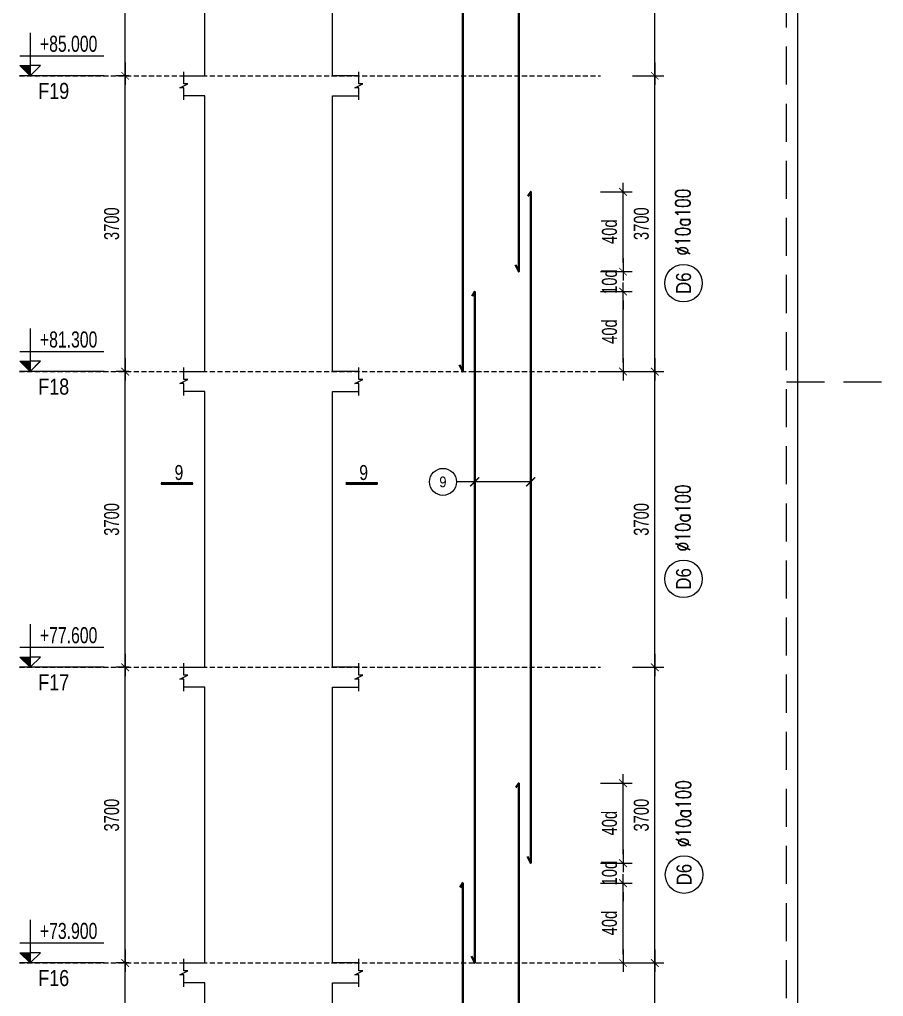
# Model space of a CAD drawing. Header units: millimetres. Extents: x 415878 to 795945, y 85573 to 378758.
# Drawn here: x 580987 to 591797, y 354105 to 366328 of the extents above; entities that cross this region are included whole.
import ezdxf
from ezdxf.enums import TextEntityAlignment as Align
from ezdxf.xclip import XClip

# ---------------------------------------------------------------- set-up
doc = ezdxf.new("R2010")
doc.units = ezdxf.units.MM
doc.linetypes.add('DASHED2', pattern=[9.524999999999999, 6.35, -3.175])
doc.linetypes.add('HIDDEN2', pattern=[4.762499999999999, 3.175, -1.5875])
doc.layers.get('0').update_dxf_attribs({"lineweight": 20})
doc.layers.get('Defpoints').update_dxf_attribs({"color": 151, "lineweight": 9})
for name, color, linetype, lineweight in [('NDC_S_ANNO', 7, 'Continuous', 20), ('NDC_S_CONTINUOUS', 3, 'Continuous', 20), ('NDC_S_DIM', 1, 'Continuous', 15), ('NDC_S_ENG TITLE', 3, 'Continuous', 20), ('NDC_S_HATCH MATERIAL', 8, 'Continuous', 13), ('NDC_S_HIDDEN', 8, 'HIDDEN2', 13), ('NDC_S_LEADER', 1, 'Continuous', 15), ('NDC_S_REBAR NO.', 7, 'Continuous', 20), ('NDC_S_REBAR NO. BOX', 1, 'Continuous', 9), ('NDC_S_STIRRUP', 4, 'Continuous', 40), ('NDC_S_TEXT SYMBOL', 7, 'Continuous', 20), ('NDC_S_VN TEXT', 7, 'Continuous', 20)]:
    doc.layers.add(name, color=color, linetype=linetype, lineweight=lineweight)
doc.styles.add('NDC_ANNO', font='', dxfattribs={"width": 0.8})
doc.styles.add('NDC_ARIAL', font='arial.ttf', dxfattribs={"width": 0.85})
doc.styles.add('NDC_DIM', font='', dxfattribs={"width": 0.75})
doc.styles.add('NDC_ROMANS', font='romans.shx', dxfattribs={"width": 0.7})
doc.styles.add('NDC_VIE TXT', font='arial.ttf', dxfattribs={"width": 0.8})
doc.styles.get('NDC_ANNO').set_extended_font_data('Dotum')
doc.styles.get('NDC_DIM').set_extended_font_data('Dotum')
doc.dimstyles.new('NDC_dim_75', dxfattribs={"dimscale": 75, "dimtxt": 2.5, "dimasz": 1.5, "dimexe": 1.5, "dimexo": 2.5, "dimgap": 1, "dimtad": 1, "dimdec": 0, "dimzin": 0, "dimdsep": 46, "dimtxsty": 'NDC_DIM', "dimblk": 'DIMMARK', "dimcen": 0.09, "dimdle": 1.2, "dimclrd": 1, "dimclre": 1, "dimclrt": 3, "dimadec": 0, "dimazin": 0, "dimtfac": 1, "dimtdec": 0, "dimtix": 1, "dimtofl": 0, "dimtmove": 0, "dimatfit": 3, "dimfxl": 8, "dimfxlon": 1, "dimtolj": 1, "dimtzin": 0, "dimarcsym": 0})

# ---------------------------------------------------------------- blocks, each defined once
blk = doc.blocks.new('*U25')
at = {"layer": 'NDC_S_ANNO', "color": 0, "linetype": 'ByBlock', "lineweight": -2}
blk.add_line((-4.357142640116527, 0.002997111644365447), (1.000000217026004, 0.002999782974066001), dxfattribs=at)
at = {"layer": 'NDC_S_ANNO', "ltscale": 0.005, "const_width": 0.5}
blk.add_lwpolyline([(1.000000217026004, 0.002999782974066001), (-4.357142640116527, 0.002997111644365447)], dxfattribs=at)
at = {"layer": 'NDC_S_TEXT SYMBOL', "linetype": 'ByBlock', "lineweight": -2, "style": 'NDC_ANNO', "width": 0.8}
blk.add_attdef('DETAIL', text='', height=2.5, dxfattribs=at).set_placement((-0.635006858396082, 1.824862175366434), align=Align.MIDDLE_RIGHT)
blk = doc.blocks.new('*U26')
at = {"layer": 'NDC_S_ANNO', "color": 0, "linetype": 'ByBlock', "lineweight": -2}
blk.add_line((1.000000217026004, 0.002997111644368654), (-4.357142640116527, 0.002999782974062794), dxfattribs=at)
at = {"layer": 'NDC_S_ANNO', "ltscale": 0.005, "const_width": 0.5}
blk.add_lwpolyline([(1.000000217026004, 0.002999782974066001), (-4.357142640116527, 0.002997111644365447)], dxfattribs=at)
at = {"layer": 'NDC_S_TEXT SYMBOL', "linetype": 'ByBlock', "lineweight": -2, "style": 'NDC_ANNO', "width": 0.8}
blk.add_attdef('DETAIL', text='', height=2.5, dxfattribs=at).set_placement((-0.635006858396082, 1.824862175366434), align=Align.MIDDLE_RIGHT)
blk = doc.blocks.new('DIMMARK')
at = {"layer": 'NDC_S_DIM', "color": 1}
blk.add_line((-1.5, 0), (1, 0), dxfattribs=at)
at = {"layer": 'NDC_S_DIM', "color": 2, "const_width": 0.1}
blk.add_lwpolyline([(-0.4242640687119285, -0.4242640687119285), (0.4242640687119285, 0.4242640687119285)], dxfattribs=at)
blk = doc.blocks.new('*D823')
at = {"layer": 'Defpoints', "color": 0, "transparency": 16777216}
for p in [(417199.4336846778, 175229.3984995254), (417430.9967218214, 175229.3984995254), (417430.9967218214, 171529.3984995254)]:
    blk.add_point(p, dxfattribs=at)
at = {"layer": 'NDC_S_HATCH MATERIAL', "color": 1, "lineweight": -2, "transparency": 16777216}
for p, q in [((417243.4967218214, 175229.3984995254), (417086.9336846778, 175229.3984995254)), ((417199.4336846778, 171641.8984995254), (417199.4336846778, 175116.8984995254)), ((417243.4967218214, 171529.3984995254), (417086.9336846778, 171529.3984995254))]:
    blk.add_line(p, q, dxfattribs=at)
at = {"layer": 'NDC_S_HATCH MATERIAL', "color": 1, "lineweight": -2, "transparency": 16777216, "xscale": 112.5, "yscale": 112.5, "zscale": 112.5}
for p, rotation in [((417199.4336846778, 175229.3984995254), 90), ((417199.4336846778, 171529.3984995254), 270)]:
    blk.add_blockref('DIMMARK', p, dxfattribs=dict(at, rotation=rotation))
at = {"layer": 'NDC_S_HATCH MATERIAL', "color": 3, "transparency": 16777216, "insert": (417030.6836846777, 173379.3984995254), "char_height": 187.5, "attachment_point": 5, "rotation": 90, "style": 'NDC_DIM'}
blk.add_mtext('\\A1;3700', dxfattribs=at)
blk = doc.blocks.new('*D824')
at = {"layer": 'Defpoints', "color": 0, "transparency": 16777216}
for p in [(417199.433684678, 178929.3984995254), (417430.9967218214, 178929.3984995254), (417430.9967218214, 175229.3984995254)]:
    blk.add_point(p, dxfattribs=at)
at = {"layer": 'NDC_S_HATCH MATERIAL', "color": 1, "lineweight": -2, "transparency": 16777216}
for p, q in [((417243.4967218214, 178929.3984995254), (417086.933684678, 178929.3984995254)), ((417199.433684678, 175341.8984995254), (417199.433684678, 178816.8984995254)), ((417243.4967218214, 175229.3984995254), (417086.933684678, 175229.3984995254))]:
    blk.add_line(p, q, dxfattribs=at)
at = {"layer": 'NDC_S_HATCH MATERIAL', "color": 1, "lineweight": -2, "transparency": 16777216, "xscale": 112.5, "yscale": 112.5, "zscale": 112.5}
for p, rotation in [((417199.433684678, 178929.3984995254), 90), ((417199.433684678, 175229.3984995254), 270)]:
    blk.add_blockref('DIMMARK', p, dxfattribs=dict(at, rotation=rotation))
at = {"layer": 'NDC_S_HATCH MATERIAL', "color": 3, "transparency": 16777216, "insert": (417030.6836846779, 177079.3984995254), "char_height": 187.5, "attachment_point": 5, "rotation": 90, "style": 'NDC_DIM'}
blk.add_mtext('\\A1;3700', dxfattribs=at)
blk = doc.blocks.new('*D825')
at = {"layer": 'Defpoints', "color": 0, "transparency": 16777216}
for p in [(417199.4336846782, 182629.3984995254), (417430.9967218214, 182629.3984995254), (417430.9967218214, 178929.3984995254)]:
    blk.add_point(p, dxfattribs=at)
at = {"layer": 'NDC_S_HATCH MATERIAL', "color": 1, "lineweight": -2, "transparency": 16777216}
for p, q in [((417243.4967218214, 182629.3984995254), (417086.9336846782, 182629.3984995254)), ((417199.4336846782, 179041.8984995254), (417199.4336846782, 182516.8984995254)), ((417243.4967218214, 178929.3984995254), (417086.9336846782, 178929.3984995254))]:
    blk.add_line(p, q, dxfattribs=at)
at = {"layer": 'NDC_S_HATCH MATERIAL', "color": 1, "lineweight": -2, "transparency": 16777216, "xscale": 112.5, "yscale": 112.5, "zscale": 112.5}
for p, rotation in [((417199.4336846782, 182629.3984995254), 90), ((417199.4336846782, 178929.3984995254), 270)]:
    blk.add_blockref('DIMMARK', p, dxfattribs=dict(at, rotation=rotation))
at = {"layer": 'NDC_S_HATCH MATERIAL', "color": 3, "transparency": 16777216, "insert": (417030.6836846782, 180779.3984995254), "char_height": 187.5, "attachment_point": 5, "rotation": 90, "style": 'NDC_DIM'}
blk.add_mtext('\\A1;3700', dxfattribs=at)
blk = doc.blocks.new('*D826')
at = {"layer": 'Defpoints', "color": 0, "transparency": 16777216}
for p in [(417199.4336846785, 186329.3984995254), (417430.9967218214, 186329.3984995254), (417430.9967218214, 182629.3984995254)]:
    blk.add_point(p, dxfattribs=at)
at = {"layer": 'NDC_S_HATCH MATERIAL', "color": 1, "lineweight": -2, "transparency": 16777216}
for p, q in [((417243.4967218214, 186329.3984995254), (417086.9336846785, 186329.3984995254)), ((417199.4336846785, 182741.8984995254), (417199.4336846785, 186216.8984995254)), ((417243.4967218214, 182629.3984995254), (417086.9336846785, 182629.3984995254))]:
    blk.add_line(p, q, dxfattribs=at)
at = {"layer": 'NDC_S_HATCH MATERIAL', "color": 1, "lineweight": -2, "transparency": 16777216, "xscale": 112.5, "yscale": 112.5, "zscale": 112.5}
for p, rotation in [((417199.4336846785, 186329.3984995254), 90), ((417199.4336846785, 182629.3984995254), 270)]:
    blk.add_blockref('DIMMARK', p, dxfattribs=dict(at, rotation=rotation))
at = {"layer": 'NDC_S_HATCH MATERIAL', "color": 3, "transparency": 16777216, "insert": (417030.6836846784, 184479.3984995254), "char_height": 187.5, "attachment_point": 5, "rotation": 90, "style": 'NDC_DIM'}
blk.add_mtext('\\A1;3700', dxfattribs=at)
blk = doc.blocks.new('*D827')
at = {"layer": 'Defpoints', "color": 0, "transparency": 16777216}
for p in [(417199.4336846787, 190029.3984995254), (417430.9967218214, 190029.3984995254), (417430.9967218214, 186329.3984995254)]:
    blk.add_point(p, dxfattribs=at)
at = {"layer": 'NDC_S_HATCH MATERIAL', "color": 1, "lineweight": -2, "transparency": 16777216}
for p, q in [((417243.4967218214, 190029.3984995254), (417086.9336846787, 190029.3984995254)), ((417199.4336846787, 186441.8984995254), (417199.4336846787, 189916.8984995254)), ((417243.4967218214, 186329.3984995254), (417086.9336846787, 186329.3984995254))]:
    blk.add_line(p, q, dxfattribs=at)
at = {"layer": 'NDC_S_HATCH MATERIAL', "color": 1, "lineweight": -2, "transparency": 16777216, "xscale": 112.5, "yscale": 112.5, "zscale": 112.5}
for p, rotation in [((417199.4336846787, 190029.3984995254), 90), ((417199.4336846787, 186329.3984995254), 270)]:
    blk.add_blockref('DIMMARK', p, dxfattribs=dict(at, rotation=rotation))
at = {"layer": 'NDC_S_HATCH MATERIAL', "color": 3, "transparency": 16777216, "insert": (417030.6836846786, 188179.3984995254), "char_height": 187.5, "attachment_point": 5, "rotation": 90, "style": 'NDC_DIM'}
blk.add_mtext('\\A1;3700', dxfattribs=at)
blk = doc.blocks.new('*D881')
at = {"layer": 'Defpoints', "color": 0, "transparency": 16777216}
for p in [(419794.5496749418, 176229.3984995251), (423428.6123127712, 176229.3984995251), (419794.5496749418, 175229.3984995253)]:
    blk.add_point(p, dxfattribs=at)
at = {"layer": 'NDC_S_HATCH MATERIAL', "color": 1, "lineweight": -2, "transparency": 16777216}
for p, q in [((423147.3623127712, 176229.3984995251), (423541.1123127712, 176229.3984995251)), ((423428.6123127712, 175341.8984995253), (423428.6123127712, 176116.8984995251)), ((423147.3623127712, 175229.3984995253), (423541.1123127712, 175229.3984995253))]:
    blk.add_line(p, q, dxfattribs=at)
at = {"layer": 'NDC_S_HATCH MATERIAL', "color": 1, "lineweight": -2, "transparency": 16777216, "xscale": 112.5, "yscale": 112.5, "zscale": 112.5}
for p, rotation in [((423428.6123127712, 176229.3984995251), 90), ((423428.6123127712, 175229.3984995253), 270)]:
    blk.add_blockref('DIMMARK', p, dxfattribs=dict(at, rotation=rotation))
at = {"layer": 'NDC_S_HATCH MATERIAL', "color": 3, "transparency": 16777216, "insert": (423259.8623127711, 175729.3984995252), "char_height": 187.5, "attachment_point": 5, "rotation": 90, "style": 'NDC_DIM'}
blk.add_mtext('\\A1;\\A1;40d', dxfattribs=at)
blk = doc.blocks.new('*D882')
at = {"layer": 'Defpoints', "color": 0, "transparency": 16777216}
for p in [(419794.5496749418, 176479.3984995251), (423428.6123127717, 176479.3984995251), (419794.5496749418, 176229.3984995251)]:
    blk.add_point(p, dxfattribs=at)
at = {"layer": 'NDC_S_HATCH MATERIAL', "color": 1, "lineweight": -2, "transparency": 16777216}
for p, q in [((423428.6123127717, 176591.8984995251), (423428.6123127717, 176704.3984995251)), ((423147.3623127717, 176479.3984995251), (423541.1123127717, 176479.3984995251)), ((423147.3623127717, 176229.3984995251), (423541.1123127717, 176229.3984995251)), ((423428.6123127717, 176116.8984995251), (423428.6123127717, 176004.3984995251))]:
    blk.add_line(p, q, dxfattribs=at)
at = {"layer": 'NDC_S_HATCH MATERIAL', "color": 1, "lineweight": -2, "transparency": 16777216, "xscale": 112.5, "yscale": 112.5, "zscale": 112.5}
for p, rotation in [((423428.6123127717, 176479.3984995251), 270), ((423428.6123127717, 176229.3984995251), 90)]:
    blk.add_blockref('DIMMARK', p, dxfattribs=dict(at, rotation=rotation))
at = {"layer": 'NDC_S_HATCH MATERIAL', "color": 3, "transparency": 16777216, "insert": (423259.8623127716, 176354.3984995252), "char_height": 187.5, "attachment_point": 5, "rotation": 90, "style": 'NDC_DIM'}
blk.add_mtext('\\A1;\\A1;10d', dxfattribs=at)
blk = doc.blocks.new('*D883')
at = {"layer": 'Defpoints', "color": 0, "transparency": 16777216}
for p in [(419794.5496749418, 177479.3984995251), (423428.6123127721, 177479.3984995251), (419794.5496749418, 176479.3984995251)]:
    blk.add_point(p, dxfattribs=at)
at = {"layer": 'NDC_S_HATCH MATERIAL', "color": 1, "lineweight": -2, "transparency": 16777216}
for p, q in [((423147.3623127721, 177479.3984995251), (423541.1123127721, 177479.3984995251)), ((423428.6123127721, 176591.8984995251), (423428.6123127721, 177366.8984995251)), ((423147.3623127721, 176479.3984995251), (423541.1123127721, 176479.3984995251))]:
    blk.add_line(p, q, dxfattribs=at)
at = {"layer": 'NDC_S_HATCH MATERIAL', "color": 1, "lineweight": -2, "transparency": 16777216, "xscale": 112.5, "yscale": 112.5, "zscale": 112.5}
for p, rotation in [((423428.6123127721, 177479.3984995251), 90), ((423428.6123127721, 176479.3984995251), 270)]:
    blk.add_blockref('DIMMARK', p, dxfattribs=dict(at, rotation=rotation))
at = {"layer": 'NDC_S_HATCH MATERIAL', "color": 3, "transparency": 16777216, "insert": (423259.8623127721, 176979.3984995251), "char_height": 187.5, "attachment_point": 5, "rotation": 90, "style": 'NDC_DIM'}
blk.add_mtext('\\A1;\\A1;40d', dxfattribs=at)
blk = doc.blocks.new('*D884')
at = {"layer": 'Defpoints', "color": 0, "transparency": 16777216}
for p in [(419794.5496749418, 183629.3984995251), (423428.6123127707, 183629.3984995251), (419794.5496749418, 182629.3984995253)]:
    blk.add_point(p, dxfattribs=at)
at = {"layer": 'NDC_S_HATCH MATERIAL', "color": 1, "lineweight": -2, "transparency": 16777216}
for p, q in [((423147.3623127707, 183629.3984995251), (423541.1123127707, 183629.3984995251)), ((423428.6123127707, 182741.8984995253), (423428.6123127707, 183516.8984995251)), ((423147.3623127707, 182629.3984995253), (423541.1123127707, 182629.3984995253))]:
    blk.add_line(p, q, dxfattribs=at)
at = {"layer": 'NDC_S_HATCH MATERIAL', "color": 1, "lineweight": -2, "transparency": 16777216, "xscale": 112.5, "yscale": 112.5, "zscale": 112.5}
for p, rotation in [((423428.6123127707, 183629.3984995251), 90), ((423428.6123127707, 182629.3984995253), 270)]:
    blk.add_blockref('DIMMARK', p, dxfattribs=dict(at, rotation=rotation))
at = {"layer": 'NDC_S_HATCH MATERIAL', "color": 3, "transparency": 16777216, "insert": (423259.8623127707, 183129.3984995252), "char_height": 187.5, "attachment_point": 5, "rotation": 90, "style": 'NDC_DIM'}
blk.add_mtext('\\A1;\\A1;40d', dxfattribs=at)
blk = doc.blocks.new('*D885')
at = {"layer": 'Defpoints', "color": 0, "transparency": 16777216}
for p in [(419794.5496749418, 183879.3984995251), (423428.6123127712, 183879.3984995251), (419794.5496749418, 183629.3984995251)]:
    blk.add_point(p, dxfattribs=at)
at = {"layer": 'NDC_S_HATCH MATERIAL', "color": 1, "lineweight": -2, "transparency": 16777216}
for p, q in [((423428.6123127712, 183991.8984995251), (423428.6123127712, 184104.3984995251)), ((423147.3623127712, 183879.3984995251), (423541.1123127712, 183879.3984995251)), ((423147.3623127712, 183629.3984995251), (423541.1123127712, 183629.3984995251)), ((423428.6123127712, 183516.8984995251), (423428.6123127712, 183404.3984995251))]:
    blk.add_line(p, q, dxfattribs=at)
at = {"layer": 'NDC_S_HATCH MATERIAL', "color": 1, "lineweight": -2, "transparency": 16777216, "xscale": 112.5, "yscale": 112.5, "zscale": 112.5}
for p, rotation in [((423428.6123127712, 183879.3984995251), 270), ((423428.6123127712, 183629.3984995251), 90)]:
    blk.add_blockref('DIMMARK', p, dxfattribs=dict(at, rotation=rotation))
at = {"layer": 'NDC_S_HATCH MATERIAL', "color": 3, "transparency": 16777216, "insert": (423259.8623127711, 183754.3984995252), "char_height": 187.5, "attachment_point": 5, "rotation": 90, "style": 'NDC_DIM'}
blk.add_mtext('\\A1;\\A1;10d', dxfattribs=at)
blk = doc.blocks.new('*D886')
at = {"layer": 'Defpoints', "color": 0, "transparency": 16777216}
for p in [(419794.5496749418, 184879.3984995251), (423428.6123127717, 184879.3984995251), (419794.5496749418, 183879.3984995251)]:
    blk.add_point(p, dxfattribs=at)
at = {"layer": 'NDC_S_HATCH MATERIAL', "color": 1, "lineweight": -2, "transparency": 16777216}
for p, q in [((423147.3623127717, 184879.3984995251), (423541.1123127717, 184879.3984995251)), ((423428.6123127717, 183991.8984995251), (423428.6123127717, 184766.8984995251)), ((423147.3623127717, 183879.3984995251), (423541.1123127717, 183879.3984995251))]:
    blk.add_line(p, q, dxfattribs=at)
at = {"layer": 'NDC_S_HATCH MATERIAL', "color": 1, "lineweight": -2, "transparency": 16777216, "xscale": 112.5, "yscale": 112.5, "zscale": 112.5}
for p, rotation in [((423428.6123127717, 184879.3984995251), 90), ((423428.6123127717, 183879.3984995251), 270)]:
    blk.add_blockref('DIMMARK', p, dxfattribs=dict(at, rotation=rotation))
at = {"layer": 'NDC_S_HATCH MATERIAL', "color": 3, "transparency": 16777216, "insert": (423259.8623127716, 184379.3984995251), "char_height": 187.5, "attachment_point": 5, "rotation": 90, "style": 'NDC_DIM'}
blk.add_mtext('\\A1;\\A1;40d', dxfattribs=at)
blk = doc.blocks.new('*D937')
at = {"layer": 'Defpoints', "color": 0, "transparency": 16777216}
for p in [(419794.5496749418, 175229.3984995254), (423826.9947222911, 175229.3984995254), (419794.5496749418, 171529.3984995254)]:
    blk.add_point(p, dxfattribs=at)
at = {"layer": 'NDC_S_VN TEXT', "color": 1, "lineweight": -2, "transparency": 16777216}
for p, q in [((423545.7447222911, 175229.3984995254), (423939.4947222911, 175229.3984995254)), ((423826.9947222911, 171641.8984995254), (423826.9947222911, 175116.8984995254)), ((423545.7447222911, 171529.3984995254), (423939.4947222911, 171529.3984995254))]:
    blk.add_line(p, q, dxfattribs=at)
at = {"layer": 'NDC_S_VN TEXT', "color": 1, "lineweight": -2, "transparency": 16777216, "xscale": 112.5, "yscale": 112.5, "zscale": 112.5}
for p, rotation in [((423826.9947222911, 175229.3984995254), 90), ((423826.9947222911, 171529.3984995254), 270)]:
    blk.add_blockref('DIMMARK', p, dxfattribs=dict(at, rotation=rotation))
at = {"layer": 'NDC_S_VN TEXT', "color": 3, "transparency": 16777216, "insert": (423658.244722291, 173379.3984995255), "char_height": 187.5, "attachment_point": 5, "rotation": 90, "style": 'NDC_DIM'}
blk.add_mtext('\\A1;3700', dxfattribs=at)
blk = doc.blocks.new('*D938')
at = {"layer": 'Defpoints', "color": 0, "transparency": 16777216}
for p in [(419794.5496749418, 178929.3984995254), (423826.9947222913, 178929.3984995254), (419794.5496749418, 175229.3984995254)]:
    blk.add_point(p, dxfattribs=at)
at = {"layer": 'NDC_S_VN TEXT', "color": 1, "lineweight": -2, "transparency": 16777216}
for p, q in [((423545.7447222913, 178929.3984995254), (423939.4947222913, 178929.3984995254)), ((423826.9947222913, 175341.8984995254), (423826.9947222913, 178816.8984995254)), ((423545.7447222913, 175229.3984995254), (423939.4947222913, 175229.3984995254))]:
    blk.add_line(p, q, dxfattribs=at)
at = {"layer": 'NDC_S_VN TEXT', "color": 1, "lineweight": -2, "transparency": 16777216, "xscale": 112.5, "yscale": 112.5, "zscale": 112.5}
for p, rotation in [((423826.9947222913, 178929.3984995254), 90), ((423826.9947222913, 175229.3984995254), 270)]:
    blk.add_blockref('DIMMARK', p, dxfattribs=dict(at, rotation=rotation))
at = {"layer": 'NDC_S_VN TEXT', "color": 3, "transparency": 16777216, "insert": (423658.2447222912, 177079.3984995255), "char_height": 187.5, "attachment_point": 5, "rotation": 90, "style": 'NDC_DIM'}
blk.add_mtext('\\A1;3700', dxfattribs=at)
blk = doc.blocks.new('*D939')
at = {"layer": 'Defpoints', "color": 0, "transparency": 16777216}
for p in [(419794.5496749418, 182629.3984995254), (423826.9947222915, 182629.3984995254), (419794.5496749418, 178929.3984995254)]:
    blk.add_point(p, dxfattribs=at)
at = {"layer": 'NDC_S_VN TEXT', "color": 1, "lineweight": -2, "transparency": 16777216}
for p, q in [((423545.7447222915, 182629.3984995254), (423939.4947222915, 182629.3984995254)), ((423826.9947222915, 179041.8984995254), (423826.9947222915, 182516.8984995254)), ((423545.7447222915, 178929.3984995254), (423939.4947222915, 178929.3984995254))]:
    blk.add_line(p, q, dxfattribs=at)
at = {"layer": 'NDC_S_VN TEXT', "color": 1, "lineweight": -2, "transparency": 16777216, "xscale": 112.5, "yscale": 112.5, "zscale": 112.5}
for p, rotation in [((423826.9947222915, 182629.3984995254), 90), ((423826.9947222915, 178929.3984995254), 270)]:
    blk.add_blockref('DIMMARK', p, dxfattribs=dict(at, rotation=rotation))
at = {"layer": 'NDC_S_VN TEXT', "color": 3, "transparency": 16777216, "insert": (423658.2447222915, 180779.3984995254), "char_height": 187.5, "attachment_point": 5, "rotation": 90, "style": 'NDC_DIM'}
blk.add_mtext('\\A1;3700', dxfattribs=at)
blk = doc.blocks.new('*D940')
at = {"layer": 'Defpoints', "color": 0, "transparency": 16777216}
for p in [(419794.5496749418, 186329.3984995254), (423826.9947222918, 186329.3984995254), (419794.5496749418, 182629.3984995254)]:
    blk.add_point(p, dxfattribs=at)
at = {"layer": 'NDC_S_VN TEXT', "color": 1, "lineweight": -2, "transparency": 16777216}
for p, q in [((423545.7447222918, 186329.3984995254), (423939.4947222918, 186329.3984995254)), ((423826.9947222918, 182741.8984995254), (423826.9947222918, 186216.8984995254)), ((423545.7447222918, 182629.3984995254), (423939.4947222918, 182629.3984995254))]:
    blk.add_line(p, q, dxfattribs=at)
at = {"layer": 'NDC_S_VN TEXT', "color": 1, "lineweight": -2, "transparency": 16777216, "xscale": 112.5, "yscale": 112.5, "zscale": 112.5}
for p, rotation in [((423826.9947222918, 186329.3984995254), 90), ((423826.9947222918, 182629.3984995254), 270)]:
    blk.add_blockref('DIMMARK', p, dxfattribs=dict(at, rotation=rotation))
at = {"layer": 'NDC_S_VN TEXT', "color": 3, "transparency": 16777216, "insert": (423658.2447222917, 184479.3984995254), "char_height": 187.5, "attachment_point": 5, "rotation": 90, "style": 'NDC_DIM'}
blk.add_mtext('\\A1;3700', dxfattribs=at)
blk = doc.blocks.new('*D941')
at = {"layer": 'Defpoints', "color": 0, "transparency": 16777216}
for p in [(419794.5496749418, 190029.3984995254), (423826.994722292, 190029.3984995254), (419794.5496749418, 186329.3984995254)]:
    blk.add_point(p, dxfattribs=at)
at = {"layer": 'NDC_S_VN TEXT', "color": 1, "lineweight": -2, "transparency": 16777216}
for p, q in [((423545.744722292, 190029.3984995254), (423939.494722292, 190029.3984995254)), ((423826.994722292, 186441.8984995254), (423826.994722292, 189916.8984995254)), ((423545.744722292, 186329.3984995254), (423939.494722292, 186329.3984995254))]:
    blk.add_line(p, q, dxfattribs=at)
at = {"layer": 'NDC_S_VN TEXT', "color": 1, "lineweight": -2, "transparency": 16777216, "xscale": 112.5, "yscale": 112.5, "zscale": 112.5}
for p, rotation in [((423826.994722292, 190029.3984995254), 90), ((423826.994722292, 186329.3984995254), 270)]:
    blk.add_blockref('DIMMARK', p, dxfattribs=dict(at, rotation=rotation))
at = {"layer": 'NDC_S_VN TEXT', "color": 3, "transparency": 16777216, "insert": (423658.2447222919, 188179.3984995255), "char_height": 187.5, "attachment_point": 5, "rotation": 90, "style": 'NDC_DIM'}
blk.add_mtext('\\A1;3700', dxfattribs=at)
blk = doc.blocks.new('CD')
at = {"layer": 'NDC_S_ANNO'}
blk.add_hatch(color=3, dxfattribs=at).paths.add_polyline_path([(5.820766091346741e-10, 159.6954857552046), (-161.2010908627417, 159.6954857552046), (5.820766091346741e-10, -5.529727786779404e-10)])
at = {"layer": 'NDC_S_ANNO', "ltscale": 50}
h = blk.add_hatch(dxfattribs=at)
h.set_pattern_fill('ANSI31', color=256, scale=140.6250541793833, style=0)
h.set_pattern_definition([(45, (5.820766091346741e-10, 0), (-315.7122508925224, 315.7122508925224), [])])
h.paths.add_polyline_path([(5.820766091346741e-10, 159.6954857552046), (5.820766091346741e-10, -5.529727786779404e-10), (161.2010908930097, 159.6954857552046)])
for p, q in [((-159.2704896852956, 314.0833880473947), (1146.947077315999, 314.0833880473947)), ((1156.125648126763, 0), (-163.8695725132129, 0))]:
    blk.add_line(p, q, dxfattribs=at)
for points in [[(5.820766091346741e-10, 669.4950748638657), (5.820766091346741e-10, -5.529727786779404e-10)], [(5.820766091346741e-10, -5.529727786779404e-10), (-161.2010908627417, 159.6954857552046), (5.820766091346741e-10, 159.6954857552046)], [(5.820766091346741e-10, -5.529727786779404e-10), (161.2010908930097, 159.6954857552046), (5.820766091346741e-10, 159.6954857552046)]]:
    blk.add_lwpolyline(points, dxfattribs=at)
at = {"layer": 'NDC_S_TEXT SYMBOL', "color": 3, "style": 'NDC_DIM', "width": 0.7}
blk.add_attdef('COT', (153.9534816145897, 374.6377722059842), '', height=250, dxfattribs=at)
blk = doc.blocks.new('MATDUNGCOTC1')
at = {"layer": 'NDC_S_CONTINUOUS'}
for points in [[(417934.5496749418, 186329.3984995254), (418194.5496749418, 186329.3984995254), (418194.5496749418, 189779.3984995254), (417934.5496749418, 189779.3984995254)], [(420124.5496749418, 186329.3984995254), (419794.5496749418, 186329.3984995254), (419794.5496749418, 189779.3984995254), (420124.5496749418, 189779.3984995254)], [(417934.5496749418, 182629.3984995254), (418194.5496749418, 182629.3984995254), (418194.5496749418, 186079.3984995254), (417934.5496749418, 186079.3984995254)], [(420124.5496749418, 182629.3984995254), (419794.5496749418, 182629.3984995254), (419794.5496749418, 186079.3984995254), (420124.5496749418, 186079.3984995254)], [(417934.5496749418, 178929.3984995254), (418194.5496749418, 178929.3984995254), (418194.5496749418, 182379.3984995254), (417934.5496749418, 182379.3984995254)], [(420124.5496749418, 178929.3984995254), (419794.5496749418, 178929.3984995254), (419794.5496749418, 182379.3984995254), (420124.5496749418, 182379.3984995254)], [(417934.5496749418, 175229.3984995254), (418194.5496749418, 175229.3984995254), (418194.5496749418, 178679.3984995254), (417934.5496749418, 178679.3984995254)], [(420124.5496749418, 175229.3984995254), (419794.5496749418, 175229.3984995254), (419794.5496749418, 178679.3984995254), (420124.5496749418, 178679.3984995254)], [(417934.5496749418, 171529.3984995254), (418194.5496749418, 171529.3984995254), (418194.5496749418, 174979.3984995254), (417934.5496749418, 174979.3984995254)], [(420124.5496749418, 171529.3984995254), (419794.5496749418, 171529.3984995254), (419794.5496749418, 174979.3984995254), (420124.5496749418, 174979.3984995254)]]:
    blk.add_lwpolyline(points, dxfattribs=at)
at = {"layer": 'NDC_S_DIM', "ltscale": 40}
for points in [[(417934.5496749418, 186029.3984995254), (417934.5496749418, 186179.3984995254), (417884.5496749418, 186179.3984995254), (417984.5496749418, 186229.3984995254), (417934.5496749418, 186229.3984995254), (417934.5496749418, 186379.3984995254)], [(420124.5496749418, 186029.3984995254), (420124.5496749418, 186179.3984995254), (420074.5496749418, 186179.3984995254), (420174.5496749418, 186229.3984995254), (420124.5496749418, 186229.3984995254), (420124.5496749418, 186379.3984995254)], [(417934.5496749418, 182329.3984995254), (417934.5496749418, 182479.3984995254), (417884.5496749418, 182479.3984995254), (417984.5496749418, 182529.3984995254), (417934.5496749418, 182529.3984995254), (417934.5496749418, 182679.3984995254)], [(420124.5496749418, 182329.3984995254), (420124.5496749418, 182479.3984995254), (420074.5496749418, 182479.3984995254), (420174.5496749418, 182529.3984995254), (420124.5496749418, 182529.3984995254), (420124.5496749418, 182679.3984995254)], [(417934.5496749418, 178629.3984995254), (417934.5496749418, 178779.3984995254), (417884.5496749418, 178779.3984995254), (417984.5496749418, 178829.3984995254), (417934.5496749418, 178829.3984995254), (417934.5496749418, 178979.3984995254)], [(420124.5496749418, 178629.3984995254), (420124.5496749418, 178779.3984995254), (420074.5496749418, 178779.3984995254), (420174.5496749418, 178829.3984995254), (420124.5496749418, 178829.3984995254), (420124.5496749418, 178979.3984995254)], [(417934.5496749418, 174929.3984995254), (417934.5496749418, 175079.3984995254), (417884.5496749418, 175079.3984995254), (417984.5496749418, 175129.3984995254), (417934.5496749418, 175129.3984995254), (417934.5496749418, 175279.3984995254)], [(420124.5496749418, 174929.3984995254), (420124.5496749418, 175079.3984995254), (420074.5496749418, 175079.3984995254), (420174.5496749418, 175129.3984995254), (420124.5496749418, 175129.3984995254), (420124.5496749418, 175279.3984995254)]]:
    blk.add_lwpolyline(points, dxfattribs=at)
at = {"layer": 'NDC_S_HATCH MATERIAL', "linetype": 'DASHED2', "ltscale": 10}
for p, q in [((415877.8793179487, 186329.3984995254), (423147.3623127794, 186329.3984995254)), ((415877.8793179487, 182629.3984995254), (423147.3623127794, 182629.3984995254)), ((415877.8793179487, 178929.3984995254), (423147.3623127794, 178929.3984995254)), ((415877.8793179487, 175229.3984995254), (423147.3623127794, 175229.3984995254))]:
    blk.add_line(p, q, dxfattribs=at)
at = {"layer": 'NDC_S_LEADER', "ltscale": 0.005}
blk.add_circle((421175.2516528854, 181249.3200387573), 168.749999999483, dxfattribs=at)
at = {"layer": 'NDC_S_REBAR NO. BOX'}
for centre in [(424185.8370340226, 183735.337953659), (424185.8370340224, 180035.337953659), (424192.7199499729, 176335.337953659)]:
    blk.add_circle(centre, 234.8327636705481, dxfattribs=at)
at = {"layer": 'NDC_S_STIRRUP'}
for points in [[(422083.1867700122, 183962.8430402951), (422123.1867700122, 183879.3984995217), (422123.1867700124, 192279.3984995252), (422089.6509448859, 192224.5513283253)], [(421383.1867700122, 182712.8430402987), (421423.1867700122, 182629.3984995253), (421423.1867700124, 191029.3984995252), (421389.6509448859, 190974.5513283254)], [(422233.1867700131, 176562.843040295), (422273.1867700131, 176479.3984995216), (422273.1867700134, 184879.3984995252), (422239.6509448868, 184824.5513283253)], [(421533.1867700131, 175312.8430402986), (421573.1867700131, 175229.3984995252), (421573.1867700134, 183629.3984995252), (421539.6509448868, 183574.5513283254)], [(422083.1867700122, 169162.8430402951), (422123.1867700122, 169079.3984995217), (422123.1867700124, 177479.3984995252), (422089.6509448859, 177424.5513283253)], [(421383.1867700122, 167912.8430402987), (421423.1867700122, 167829.3984995253), (421423.1867700124, 176229.3984995252), (421389.6509448859, 176174.5513283254)]]:
    blk.add_lwpolyline(points, dxfattribs=at)
at = {"layer": 'NDC_S_DIM'}
ref = blk.add_blockref('CD', (416009.5602244331, 186329.3984995254), dxfattribs=dict(at, xscale=0.8035714285714284, yscale=0.8035714285714284, zscale=0.8035714285714284))
ref.add_attrib('COT', '+85.000', (416133.2728435877, 186630.4467093337), dxfattribs={"layer": '0', "color": 3, "height": 200.8928571428572, "style": 'NDC_DIM', "width": 0.75})
ref = blk.add_blockref('CD', (416009.5602244331, 182629.3984995254), dxfattribs=dict(at, xscale=0.8035714285714284, yscale=0.8035714285714284, zscale=0.8035714285714284))
ref.add_attrib('COT', '+81.300', (416133.2728435877, 182930.4467093337), dxfattribs={"layer": '0', "color": 3, "height": 200.8928571428572, "style": 'NDC_DIM', "width": 0.75})
at = {"layer": 'NDC_S_DIM', "color": 2, "xscale": 75, "yscale": 75, "zscale": 75}
for name, p in [('*U25', (417974.5496651757, 181229.2635092915)), ('*U26', (420285.621093747, 181229.2636295014))]:
    blk.add_blockref(name, p, dxfattribs=at).add_auto_attribs({'DETAIL': '9'})
at = {"layer": 'NDC_S_DIM'}
ref = blk.add_blockref('CD', (416009.5602244331, 178929.3984995254), dxfattribs=dict(at, xscale=0.8035714285714284, yscale=0.8035714285714284, zscale=0.8035714285714284))
ref.add_attrib('COT', '+77.600', (416133.2728435877, 179230.4467093337), dxfattribs={"layer": '0', "color": 3, "height": 200.8928571428572, "style": 'NDC_DIM', "width": 0.75})
ref = blk.add_blockref('CD', (416009.5602244331, 175229.3984995254), dxfattribs=dict(at, xscale=0.8035714285714284, yscale=0.8035714285714284, zscale=0.8035714285714284))
ref.add_attrib('COT', '+73.900', (416133.2728435877, 175530.4467093337), dxfattribs={"layer": '0', "color": 3, "height": 200.8928571428572, "style": 'NDC_DIM', "width": 0.75})
at = {"layer": 'NDC_S_ENG TITLE', "ltscale": 3, "style": 'NDC_ROMANS', "width": 0.75}
for p in [(424270.9152393039, 184079.6129162932), (424270.9152393037, 180379.6129162932), (424277.798155254, 176679.6129162932)]:
    blk.add_text('%%C10a100', height=187.5, rotation=90, dxfattribs=at).set_placement(p)
at = {"layer": 'NDC_S_REBAR NO.', "style": 'NDC_ARIAL', "width": 0.8}
for p in [(424185.8370340226, 183735.337953659), (424185.8370340224, 180035.337953659), (424192.7199499729, 176335.337953659)]:
    blk.add_text('D6', height=187.5, rotation=90, dxfattribs=at).set_placement(p, align=Align.MIDDLE_CENTER)
at = {"layer": 'NDC_S_VN TEXT', "style": 'NDC_VIE TXT', "width": 0.8}
for s, p in [('F19', (416112.2991454075, 186140.9813457644)), ('F18', (416112.2991454075, 182440.9813457644)), ('F17', (416112.2991454075, 178740.9813457644)), ('F16', (416112.2991454075, 175040.9813457644))]:
    blk.add_text(s, height=200.8928571428571, dxfattribs=at).set_placement(p, align=Align.MIDDLE_LEFT)
at = {"layer": 'NDC_S_VN TEXT', "style": 'NDC_ARIAL', "width": 0.85}
blk.add_text('9', height=134.9999999995864, dxfattribs=at).set_placement((421175.2516528854, 181249.3200387573), align=Align.MIDDLE_CENTER)
at = {"layer": 'NDC_S_HATCH MATERIAL'}
for base, p1, p2, picture, middle in [((417199.4336846787, 190029.3984995254), (417430.9967218214, 186329.3984995254), (417430.9967218214, 190029.3984995254), '*D827', (417030.6836846786, 188179.3984995254)), ((417199.4336846785, 186329.3984995254), (417430.9967218214, 182629.3984995254), (417430.9967218214, 186329.3984995254), '*D826', (417030.6836846784, 184479.3984995254)), ((417199.4336846782, 182629.3984995254), (417430.9967218214, 178929.3984995254), (417430.9967218214, 182629.3984995254), '*D825', (417030.6836846782, 180779.3984995254)), ((417199.433684678, 178929.3984995254), (417430.9967218214, 175229.3984995254), (417430.9967218214, 178929.3984995254), '*D824', (417030.6836846779, 177079.3984995254)), ((417199.4336846778, 175229.3984995254), (417430.9967218214, 171529.3984995254), (417430.9967218214, 175229.3984995254), '*D823', (417030.6836846777, 173379.3984995254))]:
    dim = blk.add_linear_dim(base=base, p1=p1, p2=p2, angle=90, dimstyle='NDC_dim_75', override={"dimtmove": 1}, dxfattribs=at)
    dim.commit()
    dim.dimension.update_dxf_attribs({"geometry": picture, "text_midpoint": middle})
for base, p1, p2, text, picture, middle in [((423428.6123127717, 184879.3984995251), (419794.5496749418, 183879.3984995251), (419794.5496749418, 184879.3984995251), '\\A1;40d', '*D886', (423259.8623127716, 184379.3984995251)), ((423428.6123127712, 183879.3984995251), (419794.5496749418, 183629.3984995251), (419794.5496749418, 183879.3984995251), '\\A1;10d', '*D885', (423259.8623127711, 183754.3984995252)), ((423428.6123127707, 183629.3984995251), (419794.5496749418, 182629.3984995253), (419794.5496749418, 183629.3984995251), '\\A1;40d', '*D884', (423259.8623127707, 183129.3984995252)), ((423428.6123127721, 177479.3984995251), (419794.5496749418, 176479.3984995251), (419794.5496749418, 177479.3984995251), '\\A1;40d', '*D883', (423259.8623127721, 176979.3984995251)), ((423428.6123127717, 176479.3984995251), (419794.5496749418, 176229.3984995251), (419794.5496749418, 176479.3984995251), '\\A1;10d', '*D882', (423259.8623127716, 176354.3984995252)), ((423428.6123127712, 176229.3984995251), (419794.5496749418, 175229.3984995253), (419794.5496749418, 176229.3984995251), '\\A1;40d', '*D881', (423259.8623127711, 175729.3984995252))]:
    dim = blk.add_linear_dim(base=base, p1=p1, p2=p2, angle=90, text=text, dimstyle='NDC_dim_75', override={"dimtmove": 1, "dimfxl": 3.75}, dxfattribs=at)
    dim.commit()
    dim.dimension.update_dxf_attribs({"geometry": picture, "text_midpoint": middle})
at = {"layer": 'NDC_S_VN TEXT'}
for base, p1, p2, picture, middle in [((423826.994722292, 190029.3984995254), (419794.5496749418, 186329.3984995254), (419794.5496749418, 190029.3984995254), '*D941', (423658.2447222919, 188179.3984995255)), ((423826.9947222918, 186329.3984995254), (419794.5496749418, 182629.3984995254), (419794.5496749418, 186329.3984995254), '*D940', (423658.2447222917, 184479.3984995254)), ((423826.9947222915, 182629.3984995254), (419794.5496749418, 178929.3984995254), (419794.5496749418, 182629.3984995254), '*D939', (423658.2447222915, 180779.3984995254)), ((423826.9947222913, 178929.3984995254), (419794.5496749418, 175229.3984995254), (419794.5496749418, 178929.3984995254), '*D938', (423658.2447222912, 177079.3984995255)), ((423826.9947222911, 175229.3984995254), (419794.5496749418, 171529.3984995254), (419794.5496749418, 175229.3984995254), '*D937', (423658.244722291, 173379.3984995255))]:
    dim = blk.add_linear_dim(base=base, p1=p1, p2=p2, angle=90, dimstyle='NDC_dim_75', override={"dimtmove": 1, "dimfxl": 3.75}, dxfattribs=at)
    dim.commit()
    dim.dimension.update_dxf_attribs({"geometry": picture, "text_midpoint": middle})
for points in [[(422273.1867700131, 181249.3200387573), (421344.0016528849, 181249.3200387573)], [(421573.1867700132, 181249.3200387573), (421344.0016528849, 181249.3200387573)]]:
    blk.add_leader(points, dimstyle='NDC_dim_75', override={"dimtmove": 1, "dimldrblk": 'ARCHTICK', "dimfxl": 3.75}, dxfattribs=at)

msp = doc.modelspace()

# ---------------------------------------------------------------- linework, layer by layer
at = {"layer": 'NDC_S_HIDDEN', "ltscale": 150}
msp.add_line((590581.5398093192, 361795.2035764519), (609948.6039568447, 361795.2035764519), dxfattribs=at)
msp.add_lwpolyline([(590581.5398093192, 377414.0991447406), (609948.6039568447, 377414.0991447406), (609948.6039568447, 338366.8602240187), (590581.5398093192, 338366.8602240187)], close=True, dxfattribs=at)

# ---------------------------------------------------------------- block references
at = {"layer": 'NDC_S_VN TEXT'}
ref = msp.add_blockref('MATDUNGCOTC1', (165109.4268527105, 179293.864708507, -3.9174666e-09), dxfattribs=at)
XClip(ref).set_block_clipping_path([(415336.672369767, 159639.06628718934), (425616.04146514693, 198234.76478161733)])

doc.saveas('drawing.dxf')
